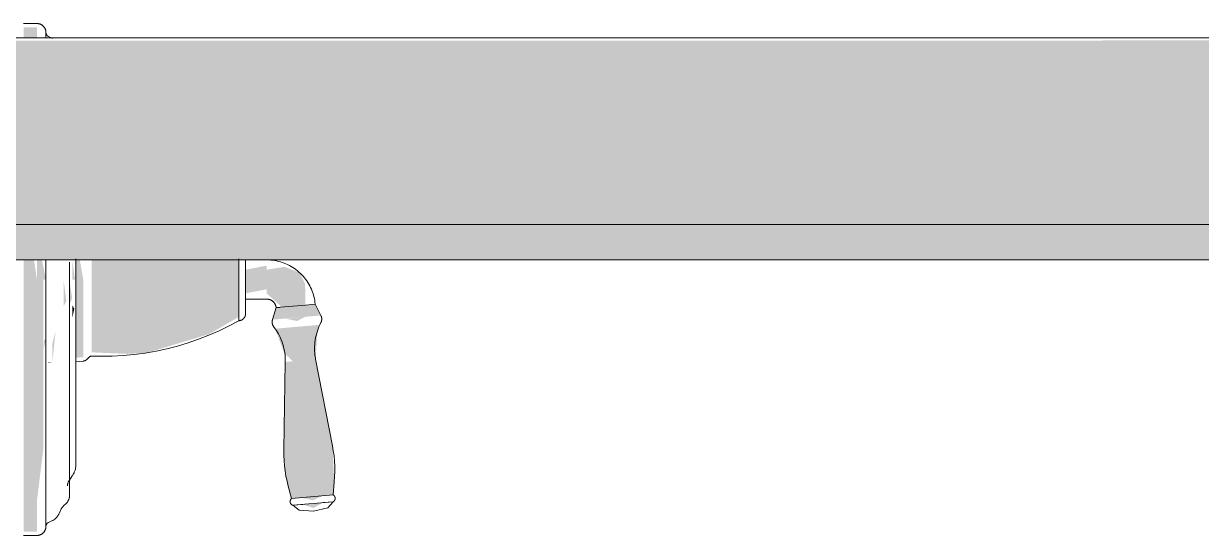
# Model space of a CAD drawing. Header units: inches. Extents: x 20478 to 36684, y -248 to 750.
# Drawn here: x 27288.5 to 27304.59, y 44.5 to 51.5 of the extents above; entities that cross this region are included whole.
import ezdxf

# ---------------------------------------------------------------- set-up
doc = ezdxf.new("R2010")
doc.units = ezdxf.units.IN
doc.header["$MEASUREMENT"] = 0
doc.layers.add('P-SANR-FIXT', color=6, linetype='Continuous', lineweight=9)
doc.layers.add('S-BEAM', color=12, linetype='Continuous', lineweight=9)

# ---------------------------------------------------------------- blocks, each defined once
blk = doc.blocks.new('Shower-Kohler-Devonshire-T396_4X - Oil Rubbed Bronze-V52-Elevation - South')
at = {"layer": 'P-SANR-FIXT'}
h = blk.add_hatch(color=10, dxfattribs=at)
h.paths.add_polyline_path([(25355.328, 48), (25355.51, 48), (25355.47, 48.268), (25355.328, 48.268)], flags=0)
h.paths.add_polyline_path([(25355.51, 51.305), (25355.51, 51.447), (25355.328, 51.447), (25355.328, 51.305), (25355.39, 51.305)], flags=0)
for points in [[(25355.634, 48), (25355.579, 48.268), (25355.51, 48.268), (25355.51, 48), (25355.598, 48)], [(25355.993, 48), (25356.03, 48), (25355.993, 48.268)], [(25356.143, 48), (25356.096, 48.268), (25356.042, 48.268), (25356.042, 48)], [(25356.897, 48), (25358.268, 48), (25358.268, 48.268), (25356.259, 48.268), (25356.259, 48)], [(25358.359, 47.81), (25358.649, 47.866), (25358.649, 48.19), (25358.359, 48.134), (25358.359, 47.866)], [(25358.856, 47.622), (25359.178, 47.65), (25359.173, 47.942), (25359.098, 48.093), (25358.894, 48.173), (25358.649, 48.134), (25358.649, 47.81), (25358.831, 47.644)], [(25355.328, 44.553), (25355.51, 44.553), (25355.51, 48), (25355.328, 48), (25355.328, 44.969)], [(25355.874, 47.628), (25355.912, 47.707), (25355.874, 48)], [(25355.953, 47.649), (25355.993, 47.743), (25355.953, 48)], [(25356.042, 46.93), (25356.143, 46.939), (25356.143, 48), (25356.042, 48), (25356.042, 47.135)], [(25356.744, 46.983), (25357.02, 46.999), (25357.865, 47.255), (25358.268, 47.489), (25358.268, 48), (25356.259, 48), (25356.259, 47.004), (25356.484, 46.994)], [(25355.993, 47.472), (25356.021, 47.6), (25355.993, 47.649)], [(25358.728, 47.451), (25359.389, 47.509), (25359.311, 47.661), (25358.778, 47.615), (25358.732, 47.466)], [(25359.062, 47.432), (25359.178, 47.491), (25358.911, 47.462)], [(25359.006, 46.882), (25359.317, 46.909), (25359.34, 47.261), (25359.374, 47.38), (25358.764, 47.327), (25358.886, 46.996)], [(25355.722, 46.872), (25355.765, 47.292), (25355.722, 47.131)], [(25355.668, 46.864), (25355.722, 46.872), (25355.668, 46.872)], [(25358.882, 45.669), (25359.546, 45.727), (25359.308, 46.908), (25358.903, 46.873)], [(25358.943, 45.176), (25359.572, 45.23), (25359.546, 45.727), (25358.882, 45.669), (25358.911, 45.338)], [(25358.989, 45.006), (25359.556, 45.055), (25359.572, 45.23), (25358.943, 45.176)], [(25359.277, 44.981), (25359.414, 45.043), (25359.131, 45.018)], [(25359.286, 44.875), (25359.418, 44.949), (25359.143, 44.925)]]:
    blk.add_hatch(color=10, dxfattribs=at).paths.add_polyline_path(points, flags=0)
h = blk.add_hatch(color=10, dxfattribs=at)
h.paths.add_polyline_path([(25355.6, 47.044), (25355.634, 47.179), (25355.61, 47.177)], flags=0)
h.paths.add_polyline_path([(25355.51, 44.969), (25355.597, 45.679), (25355.598, 48), (25355.51, 48), (25355.51, 45.36)], flags=0)
at = {"layer": 'P-SANR-FIXT', "color": 250}
for p, q in [((25355.51, 51.5), (25355.328, 51.5)), ((25355.722, 51.297), (25355.668, 51.322)), ((25356.042, 48), (25356.042, 48.283)), ((25358.268, 48.284), (25358.268, 48)), ((25358.359, 48), (25358.359, 48.268)), ((25358.359, 48.268), (25358.359, 48.19)), ((25356.042, 46.93), (25356.042, 48)), ((25358.268, 48), (25358.268, 47.437)), ((25358.359, 47.732), (25358.359, 48)), ((25358.359, 47.81), (25358.359, 47.732)), ((25358.359, 47.732), (25358.649, 47.732)), ((25359.178, 47.65), (25358.777, 47.615)), ((25359.311, 47.661), (25359.178, 47.65)), ((25359.178, 47.65), (25359.311, 47.661)), ((25359.389, 47.509), (25359.311, 47.661)), ((25358.778, 47.615), (25358.728, 47.451)), ((25358.778, 47.615), (25358.826, 47.619)), ((25358.743, 47.357), (25358.764, 47.327)), ((25359.374, 47.38), (25359.39, 47.414)), ((25356.042, 46.875), (25356.143, 46.884)), ((25356.191, 46.907), (25356.223, 46.939)), ((25358.903, 46.873), (25358.882, 45.669)), ((25359.546, 45.727), (25359.317, 46.909)), ((25355.953, 45.257), (25355.993, 45.315)), ((25359.556, 45.055), (25359.572, 45.23)), ((25358.943, 45.176), (25358.989, 45.006)), ((25358.989, 45.006), (25359.556, 45.055)), ((25355.874, 44.903), (25355.912, 44.941)), ((25359.006, 44.913), (25359.556, 44.961)), ((25359.143, 44.925), (25359.006, 44.913)), ((25359.556, 44.961), (25359.418, 44.949)), ((25355.81, 44.793), (25355.831, 44.841)), ((25355.668, 44.678), (25355.722, 44.703)), ((25355.328, 44.5), (25355.51, 44.5))]:
    blk.add_line(p, q, dxfattribs=at)
at = {"layer": 'P-SANR-FIXT', "color": 250, "flags": 128}
for points in [[(25355.51, 51.5), (25355.515, 51.5), (25355.52, 51.5), (25355.525, 51.499), (25355.53, 51.498), (25355.535, 51.498), (25355.54, 51.496), (25355.544, 51.495), (25355.549, 51.494), (25355.554, 51.492), (25355.558, 51.49), (25355.563, 51.488), (25355.567, 51.486), (25355.572, 51.484), (25355.576, 51.481), (25355.58, 51.478), (25355.584, 51.476), (25355.588, 51.473), (25355.592, 51.469), (25355.595, 51.466), (25355.599, 51.463), (25355.602, 51.459), (25355.605, 51.455), (25355.608, 51.451), (25355.611, 51.447), (25355.614, 51.443), (25355.617, 51.439), (25355.619, 51.435), (25355.621, 51.43), (25355.623, 51.426), (25355.625, 51.421), (25355.627, 51.417), (25355.628, 51.412), (25355.63, 51.407), (25355.631, 51.403), (25355.632, 51.398), (25355.633, 51.393), (25355.633, 51.388), (25355.634, 51.383), (25355.634, 51.378), (25355.634, 51.377)], [(25355.634, 51.377), (25355.634, 51.374), (25355.634, 51.372), (25355.634, 51.37), (25355.634, 51.367), (25355.635, 51.365), (25355.635, 51.362), (25355.636, 51.36), (25355.637, 51.358), (25355.638, 51.356), (25355.638, 51.353), (25355.639, 51.351), (25355.64, 51.349), (25355.642, 51.347), (25355.643, 51.345), (25355.644, 51.343), (25355.646, 51.341), (25355.647, 51.339), (25355.649, 51.337), (25355.65, 51.335), (25355.652, 51.334), (25355.654, 51.332), (25355.656, 51.33), (25355.657, 51.329), (25355.659, 51.327), (25355.661, 51.326), (25355.663, 51.325), (25355.666, 51.324), (25355.668, 51.323), (25355.668, 51.322)], [(25355.634, 51.302), (25355.634, 51.328), (25355.634, 51.348), (25355.634, 51.363), (25355.634, 51.372), (25355.634, 51.377), (25355.634, 51.377)], [(25355.634, 51.377), (25355.634, 51.374), (25355.634, 51.366), (25355.634, 51.353), (25355.634, 51.334), (25355.634, 51.309)], [(25355.634, 48), (25355.634, 48.135), (25355.634, 48.268)], [(25355.634, 48.268), (25355.634, 48.171), (25355.634, 48.036), (25355.634, 48)], [(25356.042, 48), (25356.042, 48.101), (25356.042, 48.202), (25356.042, 48.268)], [(25358.359, 48.27), (25358.359, 48.255), (25358.359, 48.239), (25358.359, 48.222), (25358.359, 48.205), (25358.359, 48.188)], [(25358.359, 48), (25358.359, 48.019), (25358.359, 48.038), (25358.359, 48.056), (25358.359, 48.075), (25358.359, 48.094), (25358.359, 48.112), (25358.359, 48.13), (25358.359, 48.148), (25358.359, 48.166), (25358.359, 48.184), (25358.359, 48.201), (25358.359, 48.218), (25358.359, 48.234), (25358.359, 48.25), (25358.359, 48.266)], [(25359.311, 47.661), (25359.308, 47.688), (25359.305, 47.714), (25359.3, 47.74), (25359.294, 47.766), (25359.287, 47.792), (25359.279, 47.817), (25359.27, 47.842), (25359.26, 47.867), (25359.249, 47.891), (25359.237, 47.915), (25359.224, 47.938), (25359.21, 47.961), (25359.195, 47.983), (25359.179, 48.004), (25359.163, 48.025), (25359.146, 48.045), (25359.128, 48.065), (25359.109, 48.084), (25359.089, 48.102), (25359.069, 48.119), (25359.048, 48.135), (25359.027, 48.151), (25359.004, 48.165), (25358.982, 48.179), (25358.958, 48.192), (25358.935, 48.204), (25358.91, 48.215), (25358.886, 48.225), (25358.861, 48.234), (25358.835, 48.241), (25358.81, 48.248), (25358.784, 48.254), (25358.758, 48.259), (25358.731, 48.263), (25358.705, 48.266), (25358.678, 48.267), (25358.652, 48.268)], [(25355.955, 48), (25355.955, 48.118), (25355.955, 48.236)], [(25355.634, 48), (25355.634, 47.865), (25355.634, 47.73), (25355.634, 47.596), (25355.634, 47.462), (25355.634, 47.329), (25355.634, 47.197), (25355.634, 47.067), (25355.634, 46.938), (25355.634, 46.81), (25355.634, 46.685), (25355.634, 46.562), (25355.634, 46.441), (25355.634, 46.322), (25355.634, 46.206), (25355.634, 46.093), (25355.634, 45.983), (25355.634, 45.877), (25355.634, 45.773), (25355.634, 45.674), (25355.634, 45.578), (25355.634, 45.485), (25355.634, 45.397), (25355.634, 45.313), (25355.634, 45.234), (25355.634, 45.159), (25355.634, 45.088), (25355.634, 45.022), (25355.634, 44.961), (25355.634, 44.904), (25355.634, 44.853), (25355.634, 44.806), (25355.634, 44.765), (25355.634, 44.729), (25355.634, 44.698), (25355.634, 44.672), (25355.634, 44.652), (25355.634, 44.637), (25355.634, 44.628), (25355.634, 44.623), (25355.634, 44.623)], [(25355.634, 44.623), (25355.634, 44.626), (25355.634, 44.634), (25355.634, 44.647), (25355.634, 44.666), (25355.634, 44.691), (25355.634, 44.72), (25355.634, 44.755), (25355.634, 44.795), (25355.634, 44.84), (25355.634, 44.89), (25355.634, 44.945), (25355.634, 45.005), (25355.634, 45.07), (25355.634, 45.139), (25355.634, 45.213), (25355.634, 45.291), (25355.634, 45.374), (25355.634, 45.461), (25355.634, 45.552), (25355.634, 45.647), (25355.634, 45.746), (25355.634, 45.848), (25355.634, 45.954), (25355.634, 46.063), (25355.634, 46.176), (25355.634, 46.291), (25355.634, 46.408), (25355.634, 46.529), (25355.634, 46.652), (25355.634, 46.776), (25355.634, 46.903), (25355.634, 47.032), (25355.634, 47.162), (25355.634, 47.293), (25355.634, 47.426), (25355.634, 47.56), (25355.634, 47.694), (25355.634, 47.829), (25355.634, 47.964), (25355.634, 48)], [(25355.955, 45.043), (25355.955, 45.046), (25355.955, 45.053), (25355.955, 45.065), (25355.955, 45.081), (25355.955, 45.102), (25355.955, 45.128), (25355.955, 45.159), (25355.955, 45.194), (25355.955, 45.233), (25355.955, 45.277), (25355.955, 45.325), (25355.955, 45.378), (25355.955, 45.434), (25355.955, 45.495), (25355.955, 45.56), (25355.955, 45.629), (25355.955, 45.701), (25355.955, 45.777), (25355.955, 45.857), (25355.955, 45.94), (25355.955, 46.027), (25355.955, 46.116), (25355.955, 46.209), (25355.955, 46.304), (25355.955, 46.403), (25355.955, 46.503), (25355.955, 46.607), (25355.955, 46.712), (25355.955, 46.819), (25355.955, 46.929), (25355.955, 47.04), (25355.955, 47.152), (25355.955, 47.266), (25355.955, 47.381), (25355.955, 47.497), (25355.955, 47.614), (25355.955, 47.732), (25355.955, 47.85), (25355.955, 47.968), (25355.955, 48)], [(25356.042, 45.47), (25356.042, 45.472), (25356.042, 45.478), (25356.042, 45.488), (25356.042, 45.503), (25356.042, 45.521), (25356.042, 45.543), (25356.042, 45.569), (25356.042, 45.599), (25356.042, 45.632), (25356.042, 45.67), (25356.042, 45.711), (25356.042, 45.756), (25356.042, 45.805), (25356.042, 45.857), (25356.042, 45.912), (25356.042, 45.971), (25356.042, 46.033), (25356.042, 46.098), (25356.042, 46.166), (25356.042, 46.238), (25356.042, 46.312), (25356.042, 46.388), (25356.042, 46.467), (25356.042, 46.549), (25356.042, 46.633), (25356.042, 46.719), (25356.042, 46.808), (25356.042, 46.898), (25356.042, 46.99), (25356.042, 47.083), (25356.042, 47.178), (25356.042, 47.275), (25356.042, 47.372), (25356.042, 47.471), (25356.042, 47.57), (25356.042, 47.67), (25356.042, 47.771), (25356.042, 47.872), (25356.042, 47.973), (25356.042, 48)], [(25358.359, 47.529), (25358.359, 47.529), (25358.359, 47.53), (25358.359, 47.532), (25358.359, 47.535), (25358.359, 47.538), (25358.359, 47.542), (25358.359, 47.547), (25358.359, 47.552), (25358.359, 47.559), (25358.359, 47.566), (25358.359, 47.573), (25358.359, 47.582), (25358.359, 47.591), (25358.359, 47.601), (25358.359, 47.611), (25358.359, 47.622), (25358.359, 47.633), (25358.359, 47.646), (25358.359, 47.658), (25358.359, 47.672), (25358.359, 47.685), (25358.359, 47.7), (25358.359, 47.714), (25358.359, 47.73), (25358.359, 47.745), (25358.359, 47.761), (25358.359, 47.778), (25358.359, 47.795), (25358.359, 47.812), (25358.359, 47.829), (25358.359, 47.847), (25358.359, 47.865), (25358.359, 47.883), (25358.359, 47.901), (25358.359, 47.92), (25358.359, 47.939), (25358.359, 47.957), (25358.359, 47.976), (25358.359, 47.995), (25358.359, 48)], [(25358.359, 47.816), (25358.359, 47.799), (25358.359, 47.782), (25358.359, 47.766), (25358.359, 47.75), (25358.359, 47.734), (25358.359, 47.718), (25358.359, 47.704), (25358.359, 47.689), (25358.359, 47.675), (25358.359, 47.662), (25358.359, 47.649), (25358.359, 47.637), (25358.359, 47.625), (25358.359, 47.614), (25358.359, 47.603), (25358.359, 47.593), (25358.359, 47.584), (25358.359, 47.576), (25358.359, 47.568), (25358.359, 47.561), (25358.359, 47.554), (25358.359, 47.548), (25358.359, 47.543), (25358.359, 47.539), (25358.359, 47.535), (25358.359, 47.533), (25358.359, 47.53), (25358.359, 47.529), (25358.359, 47.529)], [(25355.955, 47.646), (25355.955, 47.529), (25355.955, 47.413), (25355.955, 47.297), (25355.955, 47.183), (25355.955, 47.07), (25355.955, 46.959), (25355.955, 46.849), (25355.955, 46.741), (25355.955, 46.635), (25355.955, 46.531), (25355.955, 46.43), (25355.955, 46.331), (25355.955, 46.234), (25355.955, 46.141), (25355.955, 46.051), (25355.955, 45.963), (25355.955, 45.879), (25355.955, 45.798), (25355.955, 45.721), (25355.955, 45.648), (25355.955, 45.578), (25355.955, 45.512), (25355.955, 45.45), (25355.955, 45.392), (25355.955, 45.339), (25355.955, 45.289), (25355.955, 45.244), (25355.955, 45.204), (25355.955, 45.168), (25355.955, 45.136), (25355.955, 45.109), (25355.955, 45.087), (25355.955, 45.069), (25355.955, 45.056), (25355.955, 45.047), (25355.955, 45.044), (25355.955, 45.043)], [(25358.649, 47.732), (25358.655, 47.732), (25358.66, 47.732), (25358.665, 47.731), (25358.67, 47.73), (25358.675, 47.729), (25358.68, 47.728), (25358.685, 47.727), (25358.69, 47.725), (25358.695, 47.724), (25358.699, 47.722), (25358.704, 47.72), (25358.709, 47.717), (25358.713, 47.715), (25358.718, 47.712), (25358.722, 47.71), (25358.726, 47.707), (25358.73, 47.703), (25358.734, 47.7), (25358.738, 47.697), (25358.742, 47.693), (25358.745, 47.689), (25358.748, 47.685), (25358.752, 47.681), (25358.755, 47.677), (25358.758, 47.673), (25358.76, 47.669), (25358.763, 47.664), (25358.765, 47.66), (25358.767, 47.655), (25358.769, 47.65), (25358.771, 47.645), (25358.772, 47.64), (25358.774, 47.635), (25358.775, 47.63), (25358.776, 47.625), (25358.777, 47.62), (25358.777, 47.615), (25358.777, 47.615)], [(25358.359, 47.529), (25358.359, 47.525), (25358.358, 47.521), (25358.358, 47.518), (25358.358, 47.514), (25358.357, 47.51), (25358.356, 47.507), (25358.355, 47.503), (25358.354, 47.5), (25358.353, 47.496), (25358.352, 47.493), (25358.35, 47.49), (25358.348, 47.486), (25358.347, 47.483), (25358.345, 47.48), (25358.343, 47.477), (25358.341, 47.474), (25358.338, 47.471), (25358.336, 47.468), (25358.334, 47.465), (25358.331, 47.463), (25358.328, 47.46), (25358.326, 47.458), (25358.323, 47.456), (25358.32, 47.454), (25358.317, 47.451), (25358.314, 47.45), (25358.31, 47.448), (25358.307, 47.446), (25358.304, 47.445), (25358.3, 47.443), (25358.297, 47.442), (25358.293, 47.441), (25358.29, 47.44), (25358.286, 47.439), (25358.283, 47.438), (25358.279, 47.438), (25358.275, 47.437), (25358.272, 47.437), (25358.268, 47.437), (25358.268, 47.437)], [(25359.389, 47.509), (25359.39, 47.505), (25359.392, 47.501), (25359.394, 47.497), (25359.395, 47.493), (25359.396, 47.489), (25359.397, 47.485), (25359.398, 47.48), (25359.399, 47.476), (25359.4, 47.472), (25359.4, 47.468), (25359.4, 47.463), (25359.4, 47.459), (25359.4, 47.455), (25359.4, 47.45), (25359.399, 47.446), (25359.399, 47.442), (25359.398, 47.437), (25359.397, 47.433), (25359.396, 47.429), (25359.395, 47.425), (25359.393, 47.421), (25359.391, 47.417), (25359.39, 47.414)], [(25358.268, 47.437), (25358.134, 47.365), (25357.999, 47.299), (25357.86, 47.238), (25357.719, 47.183), (25357.577, 47.134), (25357.432, 47.09), (25357.285, 47.052), (25357.138, 47.02), (25356.989, 46.994), (25356.839, 46.974), (25356.688, 46.96), (25356.537, 46.952), (25356.386, 46.95), (25356.259, 46.953)], [(25358.743, 47.357), (25358.74, 47.361), (25358.738, 47.365), (25358.736, 47.368), (25358.734, 47.372), (25358.732, 47.376), (25358.73, 47.38), (25358.729, 47.384), (25358.728, 47.388), (25358.726, 47.393), (25358.725, 47.397), (25358.725, 47.401), (25358.724, 47.405), (25358.724, 47.41), (25358.723, 47.414), (25358.723, 47.418), (25358.723, 47.423), (25358.723, 47.427), (25358.724, 47.431), (25358.724, 47.436), (25358.725, 47.44), (25358.726, 47.444), (25358.727, 47.448), (25358.728, 47.451)], [(25358.903, 46.873), (25358.903, 46.904), (25358.901, 46.934), (25358.899, 46.965), (25358.895, 46.995), (25358.89, 47.026), (25358.884, 47.056), (25358.877, 47.086), (25358.868, 47.115), (25358.858, 47.144), (25358.847, 47.173), (25358.835, 47.201), (25358.822, 47.229), (25358.808, 47.256), (25358.793, 47.283), (25358.776, 47.309), (25358.764, 47.327)], [(25359.374, 47.38), (25359.362, 47.352), (25359.351, 47.324), (25359.341, 47.295), (25359.332, 47.265), (25359.324, 47.235), (25359.317, 47.205), (25359.312, 47.175), (25359.308, 47.145), (25359.305, 47.114), (25359.303, 47.084), (25359.302, 47.053), (25359.303, 47.022), (25359.305, 46.991), (25359.308, 46.961), (25359.313, 46.931), (25359.317, 46.909)], [(25356.042, 46.922), (25356.042, 46.832), (25356.042, 46.743), (25356.042, 46.656), (25356.042, 46.572), (25356.042, 46.489), (25356.042, 46.409), (25356.042, 46.332), (25356.042, 46.257), (25356.042, 46.185), (25356.042, 46.116), (25356.042, 46.05), (25356.042, 45.987), (25356.042, 45.928), (25356.042, 45.871), (25356.042, 45.818), (25356.042, 45.769), (25356.042, 45.723), (25356.042, 45.681), (25356.042, 45.642), (25356.042, 45.607), (25356.042, 45.577), (25356.042, 45.549), (25356.042, 45.526), (25356.042, 45.507), (25356.042, 45.492), (25356.042, 45.481), (25356.042, 45.474), (25356.042, 45.47), (25356.042, 45.47)], [(25356.191, 46.907), (25356.189, 46.905), (25356.187, 46.903), (25356.184, 46.901), (25356.182, 46.899), (25356.179, 46.897), (25356.177, 46.895), (25356.174, 46.894), (25356.171, 46.892), (25356.168, 46.891), (25356.165, 46.89), (25356.163, 46.889), (25356.16, 46.888), (25356.157, 46.887), (25356.153, 46.886), (25356.15, 46.885), (25356.147, 46.885), (25356.144, 46.884), (25356.143, 46.884)], [(25356.259, 46.953), (25356.257, 46.953), (25356.255, 46.953), (25356.253, 46.953), (25356.251, 46.952), (25356.249, 46.952), (25356.248, 46.952), (25356.246, 46.951), (25356.244, 46.951), (25356.242, 46.95), (25356.24, 46.95), (25356.239, 46.949), (25356.237, 46.948), (25356.235, 46.947), (25356.233, 46.946), (25356.232, 46.945), (25356.23, 46.944), (25356.229, 46.943), (25356.227, 46.942), (25356.226, 46.941), (25356.224, 46.94), (25356.223, 46.939)], [(25359.546, 45.727), (25359.558, 45.658), (25359.568, 45.587), (25359.574, 45.517), (25359.578, 45.447), (25359.579, 45.376), (25359.577, 45.305), (25359.572, 45.235), (25359.572, 45.23)], [(25358.943, 45.176), (25358.926, 45.244), (25358.912, 45.313), (25358.9, 45.383), (25358.891, 45.453), (25358.885, 45.523), (25358.882, 45.594), (25358.882, 45.665), (25358.882, 45.669)], [(25356.042, 45.47), (25356.042, 45.459), (25356.041, 45.449), (25356.04, 45.438), (25356.039, 45.427), (25356.037, 45.416), (25356.035, 45.406), (25356.032, 45.395), (25356.029, 45.385), (25356.025, 45.375), (25356.021, 45.365), (25356.017, 45.355), (25356.012, 45.345), (25356.007, 45.336), (25356.001, 45.326), (25355.995, 45.317), (25355.993, 45.315)], [(25355.953, 45.257), (25355.95, 45.253), (25355.947, 45.248), (25355.944, 45.243), (25355.942, 45.238), (25355.939, 45.233), (25355.937, 45.228), (25355.935, 45.222), (25355.934, 45.217), (25355.932, 45.212), (25355.931, 45.206), (25355.93, 45.201), (25355.929, 45.195), (25355.928, 45.189), (25355.928, 45.184), (25355.928, 45.178), (25355.928, 45.177)], [(25359.556, 45.055), (25359.558, 45.054), (25359.559, 45.053), (25359.561, 45.052), (25359.563, 45.051), (25359.565, 45.049), (25359.566, 45.048), (25359.568, 45.047), (25359.569, 45.045), (25359.571, 45.044), (25359.572, 45.042), (25359.573, 45.04), (25359.575, 45.039), (25359.576, 45.037), (25359.577, 45.035), (25359.578, 45.033), (25359.579, 45.031), (25359.58, 45.029), (25359.581, 45.027), (25359.581, 45.025), (25359.582, 45.023), (25359.583, 45.021), (25359.583, 45.019), (25359.583, 45.017), (25359.584, 45.015), (25359.584, 45.013), (25359.584, 45.011), (25359.584, 45.009), (25359.584, 45.007), (25359.584, 45.004), (25359.584, 45.002), (25359.584, 45), (25359.583, 44.998), (25359.583, 44.996), (25359.582, 44.994), (25359.582, 44.992), (25359.581, 44.99), (25359.58, 44.988), (25359.579, 44.986), (25359.578, 44.984), (25359.577, 44.982), (25359.576, 44.98), (25359.575, 44.979), (25359.574, 44.977), (25359.573, 44.975), (25359.571, 44.974), (25359.57, 44.972), (25359.569, 44.97), (25359.567, 44.969), (25359.565, 44.968), (25359.564, 44.966), (25359.562, 44.965), (25359.56, 44.964), (25359.559, 44.963), (25359.557, 44.962), (25359.556, 44.961)], [(25355.874, 44.903), (25355.868, 44.897), (25355.863, 44.891), (25355.857, 44.884), (25355.852, 44.878), (25355.848, 44.871), (25355.843, 44.864), (25355.839, 44.857), (25355.835, 44.85), (25355.832, 44.842), (25355.831, 44.841)], [(25355.955, 45.043), (25355.954, 45.038), (25355.954, 45.032), (25355.953, 45.026), (25355.953, 45.02), (25355.952, 45.015), (25355.95, 45.009), (25355.949, 45.004), (25355.947, 44.998), (25355.945, 44.993), (25355.943, 44.987), (25355.941, 44.982), (25355.938, 44.977), (25355.935, 44.972), (25355.932, 44.967), (25355.929, 44.962), (25355.926, 44.957), (25355.922, 44.953), (25355.919, 44.948), (25355.915, 44.944), (25355.912, 44.941)], [(25359.006, 44.913), (25359.004, 44.914), (25359.002, 44.914), (25359, 44.915), (25358.998, 44.916), (25358.996, 44.917), (25358.994, 44.918), (25358.992, 44.919), (25358.991, 44.92), (25358.989, 44.922), (25358.987, 44.923), (25358.986, 44.925), (25358.984, 44.926), (25358.983, 44.928), (25358.981, 44.929), (25358.98, 44.931), (25358.979, 44.932), (25358.977, 44.934), (25358.976, 44.936), (25358.975, 44.938), (25358.974, 44.94), (25358.973, 44.942), (25358.972, 44.944), (25358.972, 44.946), (25358.971, 44.948), (25358.97, 44.95), (25358.97, 44.952), (25358.969, 44.954), (25358.969, 44.956), (25358.969, 44.958), (25358.969, 44.96), (25358.969, 44.962), (25358.969, 44.964), (25358.969, 44.966), (25358.969, 44.969), (25358.969, 44.971), (25358.969, 44.973), (25358.97, 44.975), (25358.97, 44.977), (25358.971, 44.979), (25358.972, 44.981), (25358.972, 44.983), (25358.973, 44.985), (25358.974, 44.987), (25358.975, 44.989), (25358.976, 44.991), (25358.977, 44.992), (25358.978, 44.994), (25358.98, 44.996), (25358.981, 44.998), (25358.982, 44.999), (25358.984, 45.001), (25358.985, 45.002), (25358.987, 45.004), (25358.988, 45.005), (25358.989, 45.006)], [(25359.006, 44.913), (25359.093, 44.846), (25359.29, 44.832)], [(25359.29, 44.832), (25359.093, 44.846), (25359.006, 44.913)], [(25359.29, 44.832), (25359.482, 44.88), (25359.556, 44.961)], [(25359.556, 44.961), (25359.482, 44.88), (25359.29, 44.832)], [(25355.81, 44.793), (25355.807, 44.786), (25355.803, 44.78), (25355.8, 44.774), (25355.796, 44.768), (25355.792, 44.762), (25355.788, 44.756), (25355.783, 44.75), (25355.778, 44.745), (25355.773, 44.739), (25355.768, 44.734), (25355.763, 44.73), (25355.757, 44.725), (25355.752, 44.721), (25355.746, 44.716), (25355.74, 44.713), (25355.733, 44.709), (25355.727, 44.706), (25355.722, 44.703)], [(25355.634, 44.623), (25355.634, 44.618), (25355.633, 44.613), (25355.633, 44.608), (25355.632, 44.604), (25355.631, 44.599), (25355.63, 44.594), (25355.629, 44.589), (25355.627, 44.584), (25355.626, 44.58), (25355.624, 44.575), (25355.622, 44.571), (25355.62, 44.566), (25355.617, 44.562), (25355.615, 44.558), (25355.612, 44.554), (25355.609, 44.55), (25355.606, 44.546), (25355.603, 44.542), (25355.6, 44.538), (25355.596, 44.535), (25355.593, 44.531), (25355.589, 44.528), (25355.585, 44.525), (25355.581, 44.522), (25355.577, 44.52), (25355.573, 44.517), (25355.569, 44.515), (25355.564, 44.512), (25355.56, 44.51), (25355.555, 44.508), (25355.55, 44.507), (25355.546, 44.505), (25355.541, 44.504), (25355.536, 44.503), (25355.531, 44.502), (25355.527, 44.501), (25355.522, 44.501), (25355.517, 44.5), (25355.512, 44.5), (25355.51, 44.5)], [(25355.668, 44.678), (25355.666, 44.677), (25355.664, 44.676), (25355.662, 44.674), (25355.66, 44.673), (25355.658, 44.672), (25355.656, 44.67), (25355.654, 44.669), (25355.652, 44.667), (25355.651, 44.665), (25355.649, 44.663), (25355.647, 44.662), (25355.646, 44.66), (25355.645, 44.658), (25355.643, 44.656), (25355.642, 44.654), (25355.641, 44.652), (25355.64, 44.649), (25355.639, 44.647), (25355.638, 44.645), (25355.637, 44.643), (25355.636, 44.64), (25355.636, 44.638), (25355.635, 44.636), (25355.635, 44.633), (25355.634, 44.631), (25355.634, 44.629), (25355.634, 44.626), (25355.634, 44.624), (25355.634, 44.623)]]:
    blk.add_lwpolyline(points, dxfattribs=at)
blk = doc.blocks.new('Locker Rooms and Restrooms_rvt-2-Elevation - South')
at = {"color": 250, "lineweight": 9}
blk.add_blockref('Shower-Kohler-Devonshire-T396_4X - Oil Rubbed Bronze-V52-Elevation - South', (0, 0), dxfattribs=at)
blk = doc.blocks.new('Girt_C - 8_D-1076207-Elevation - South')
at = {"layer": 'S-BEAM'}
h = blk.add_hatch(color=256, dxfattribs=at)
h.paths.add_polyline_path([(25076.078, 51.117), (25110.265, 51.164), (25110.265, 51.305), (25076.078, 51.28), (25076.078, 51.162)], flags=0)
h.paths.add_polyline_path([(25112.265, 51.117), (25112.515, 51.164), (25112.515, 51.305), (25112.265, 51.28), (25112.265, 51.164)], flags=0)
h.paths.add_polyline_path([(25320.575, 51.117), (25501.078, 51.117), (25501.078, 51.305), (25320.575, 51.254), (25320.575, 51.175)], flags=0)
h.paths.add_polyline_path([(25836.265, 51.117), (25836.265, 51.305), (25836.109, 51.274), (25836.109, 51.117)], flags=0)
h.paths.add_polyline_path([(25834.109, 51.117), (25834.109, 51.305), (25799.921, 51.273), (25799.921, 51.117), (25810.955, 51.117)], flags=0)
h.paths.add_polyline_path([(25505.64, 51.117), (25517.89, 51.117), (25517.89, 51.305), (25505.64, 51.261), (25505.64, 51.185)], flags=0)
h.paths.add_polyline_path([(25603.605, 51.117), (25669.331, 51.117), (25669.331, 51.305), (25522.453, 51.262), (25522.453, 51.117), (25569.046, 51.117)], flags=0)
h = blk.add_hatch(color=256, dxfattribs=at)
h.paths.add_polyline_path([(25501.078, 48.75), (25501.078, 51.117), (25320.575, 51.117), (25320.575, 48.75), (25499.93, 48.75)], flags=0)
h.paths.add_polyline_path([(25085.23, 48.75), (25110.265, 48.75), (25110.265, 51.117), (25076.078, 51.117), (25076.078, 48.75)], flags=0)
h.paths.add_polyline_path([(25836.265, 48.75), (25836.265, 51.117), (25836.109, 51.117), (25836.109, 48.75)], flags=0)
h.paths.add_polyline_path([(25834.109, 48.75), (25834.109, 51.117), (25799.921, 51.117), (25799.921, 48.75), (25810.955, 48.75)], flags=0)
h.paths.add_polyline_path([(25112.265, 48.75), (25112.515, 48.75), (25112.515, 51.117), (25112.265, 51.117)], flags=0)
h.paths.add_polyline_path([(25669.331, 48.75), (25669.331, 51.117), (25522.453, 51.117), (25522.453, 48.75), (25655.442, 48.75)], flags=0)
h.paths.add_polyline_path([(25517.89, 48.75), (25517.89, 51.117), (25505.64, 51.117), (25505.64, 48.75), (25517.209, 48.75)], flags=0)
h = blk.add_hatch(color=256, dxfattribs=at)
h.paths.add_polyline_path([(25501.078, 48.268), (25501.078, 48.75), (25320.575, 48.75), (25320.575, 48.268), (25499.93, 48.268)], flags=0)
h.paths.add_polyline_path([(25085.23, 48.268), (25110.265, 48.268), (25110.265, 48.75), (25076.078, 48.75), (25076.078, 48.268)], flags=0)
h.paths.add_polyline_path([(25836.265, 48.268), (25836.265, 48.75), (25836.109, 48.75), (25836.109, 48.268)], flags=0)
h.paths.add_polyline_path([(25834.109, 48.268), (25834.109, 48.75), (25799.921, 48.75), (25799.921, 48.268), (25810.955, 48.268)], flags=0)
h.paths.add_polyline_path([(25112.265, 48.268), (25112.515, 48.268), (25112.515, 48.75), (25112.265, 48.75)], flags=0)
h.paths.add_polyline_path([(25669.331, 48.268), (25669.331, 48.75), (25522.453, 48.75), (25522.453, 48.268), (25655.442, 48.268)], flags=0)
h.paths.add_polyline_path([(25517.89, 48.268), (25517.89, 48.75), (25505.64, 48.75), (25505.64, 48.268), (25517.209, 48.268)], flags=0)
for p, q in [((25501.078, 51.305), (25320.575, 51.305)), ((25320.575, 48.75), (25501.078, 48.75)), ((25320.575, 48.268), (25501.078, 48.268))]:
    blk.add_line(p, q, dxfattribs=at)

msp = doc.modelspace()

# ---------------------------------------------------------------- block references
at = {"color": 250, "lineweight": 5}
msp.add_blockref('Locker Rooms and Restrooms_rvt-2-Elevation - South', (1933.17007, 0), dxfattribs=at)
at = {"layer": 'S-BEAM'}
msp.add_blockref('Girt_C - 8_D-1076207-Elevation - South', (1933.17007, 0), dxfattribs=at)

doc.saveas('drawing.dxf')
